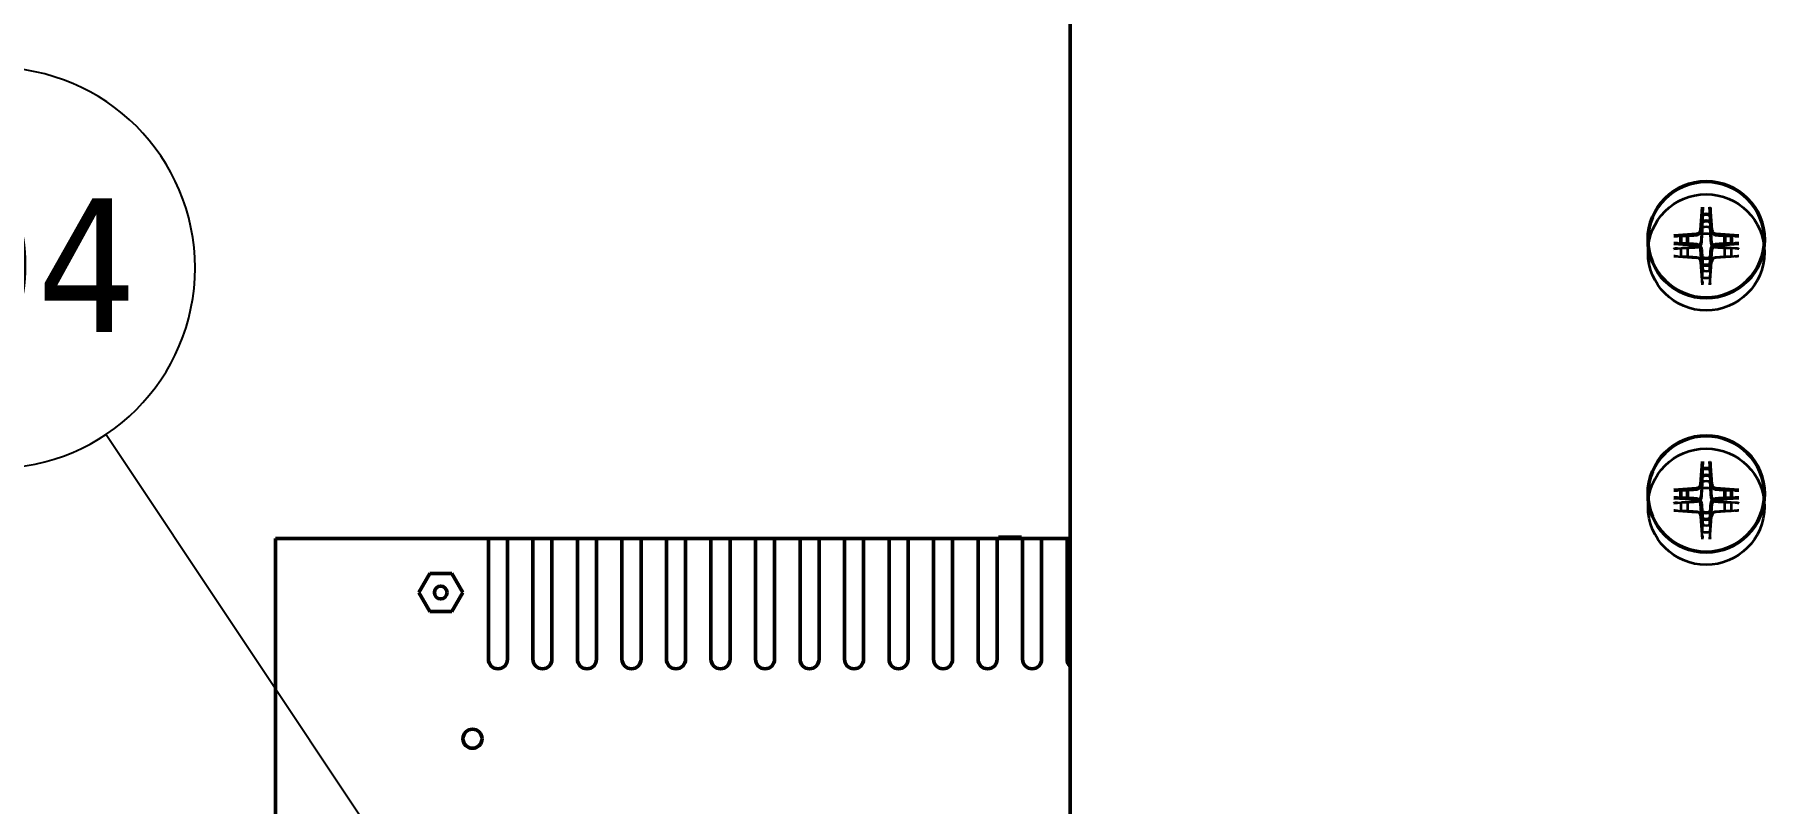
# Model space of a CAD drawing. Header units: millimetres. Extents: x -1328 to 2520, y -765 to 1782.
# Drawn here: x 1104.3 to 1376.3, y 1199.3 to 1320.2 of the extents above; entities that cross this region are included whole.
import ezdxf

# ---------------------------------------------------------------- set-up
doc = ezdxf.new("R2010")
doc.units = ezdxf.units.MM
doc.header["$LTSCALE"] = 6
for name, color, linetype, lineweight in [('Reference (ISO)', 7, 'Continuous', 35), ('Symbol (ISO)', 7, 'Continuous', 25), ('Visible (ISO)', 7, 'Continuous', 50)]:
    doc.layers.add(name, color=color, linetype=linetype, lineweight=lineweight)
doc.styles.add('Note Text (ISO)', font='tahoma.ttf')

# ---------------------------------------------------------------- blocks, each defined once
blk = doc.blocks.new('Balloon2')
at = {"layer": 'Symbol (ISO)'}
for p, q in [((183.003, 219.166), (173.216, 219.166)), ((198.727, 190.321), (185.904, 209.563)), ((183.003, 208.666), (173.216, 208.666)), ((199.143, 190.598), (198.311, 190.043)), ((200.114, 188.24), (199.143, 190.598)), ((198.311, 190.043), (200.114, 188.24)), ((198.727, 190.321), (200.114, 188.24))]:
    blk.add_line(p, q, dxfattribs=at)
at = {"layer": 'Symbol (ISO)', "flags": 128}
blk.add_lwpolyline([(198.311, 190.043), (200.114, 188.24), (199.143, 190.598), (198.311, 190.043)], dxfattribs=at)
at = {"layer": 'Symbol (ISO)'}
for centre, start, end in [((173.216, 213.916), 90, 270), ((183.003, 213.916), 270, 90)]:
    blk.add_arc(centre, 5.25, start, end, dxfattribs=at)
blk.add_solid([(198.311, 190.043), (200.114, 188.24), (199.143, 190.598), (198.311, 190.043)], dxfattribs=at)
at = {"layer": 'Symbol (ISO)', "insert": (178.109, 213.953), "char_height": 3.5, "attachment_point": 5, "style": 'Note Text (ISO)'}
blk.add_mtext('20-1004', dxfattribs=at)

msp = doc.modelspace()

# ---------------------------------------------------------------- linework, layer by layer
at = {"layer": 'Reference (ISO)'}
for p, q in [((1267.15, 1505.94), (1267.15, 1105.94)), ((1366.57, 1291.05), (1366.31, 1287.47)), ((1367.74, 1291.05), (1368, 1287.47)), ((1362.04, 1286.52), (1365.62, 1286.79)), ((1372.27, 1286.52), (1368.69, 1286.79)), ((1362.04, 1285.36), (1365.62, 1285.1)), ((1366.57, 1280.83), (1366.31, 1284.41)), ((1367.74, 1280.83), (1368, 1284.41)), ((1372.27, 1285.36), (1368.69, 1285.1)), ((1366.57, 1251.05), (1366.31, 1247.47)), ((1367.74, 1251.05), (1368, 1247.47)), ((1362.04, 1246.52), (1365.62, 1246.79)), ((1372.27, 1246.52), (1368.69, 1246.79)), ((1362.04, 1245.36), (1365.62, 1245.1)), ((1366.57, 1240.83), (1366.31, 1244.41)), ((1367.74, 1240.83), (1368, 1244.41)), ((1372.27, 1245.36), (1368.69, 1245.1))]:
    msp.add_line(p, q, dxfattribs=at)
for centre in [(1367.15, 1285.94), (1367.15, 1245.94)]:
    msp.add_circle(centre, 9.15, dxfattribs=at)
for centre, radius, start, end in [((1367.15, 1285.94), 4, 80.5864, 99.4136), ((1365.57, 1287.53), 0.744, 274.1627, 355.8373), ((1367.15, 1285.94), 2.94, 76.6931, 103.3069), ((1368.74, 1287.53), 0.744, 184.1627, 265.8373), ((1367.15, 1285.94), 4, 170.5864, 189.4136), ((1367.15, 1285.94), 2.94, 166.6931, 193.3069), ((1365.57, 1284.35), 0.744, 4.1627, 85.8373), ((1368.74, 1284.35), 0.744, 94.1627, 175.8373), ((1367.15, 1285.94), 2.94, 346.6931, 13.3069), ((1367.15, 1285.94), 4, 350.5864, 9.4136), ((1367.15, 1285.94), 2.94, 256.6931, 283.3069), ((1367.15, 1285.94), 4, 260.5864, 279.4136), ((1367.15, 1245.94), 2.94, 76.6931, 103.3069), ((1367.15, 1245.94), 4, 80.5864, 99.4136), ((1367.15, 1245.94), 4, 170.5864, 189.4136), ((1367.15, 1245.94), 2.94, 166.6931, 193.3069), ((1365.57, 1247.53), 0.744, 274.1627, 355.8373), ((1368.74, 1247.53), 0.744, 184.1627, 265.8373), ((1367.15, 1245.94), 2.94, 346.6931, 13.3069), ((1367.15, 1245.94), 4, 350.5864, 9.4136), ((1365.57, 1244.35), 0.744, 4.1627, 85.8373), ((1368.74, 1244.35), 0.744, 94.1627, 175.8373), ((1367.15, 1245.94), 2.94, 256.6931, 283.3069), ((1367.15, 1245.94), 4, 260.5864, 279.4136)]:
    msp.add_arc(centre, radius, start, end, dxfattribs=at)
for points, weights in [([(1366.52, 1289.89), (1366.5, 1289.26), (1366.48, 1288.8)], [1.01836817946, 1.02210568662, 1]), ([(1366.56, 1290.84), (1366.55, 1290.65), (1366.54, 1290.48)], [1.0017923273, 1.00680252734, 1.01034617284]), ([(1367.77, 1290.48), (1367.76, 1290.65), (1367.75, 1290.84)], [1.01034617284, 1.00680252734, 1.0017923273]), ([(1367.83, 1288.8), (1367.81, 1289.26), (1367.79, 1289.89)], [1, 1.02210568662, 1.01836817946]), ([(1365.63, 1286.7), (1365.14, 1286.67), (1364.3, 1286.62)], [1.48220437453, 1.2714534298, 1]), ([(1366.48, 1288.8), (1366.42, 1287.96), (1366.39, 1287.47)], [1, 1.2714534298, 1.48220437453]), ([(1367.92, 1287.47), (1367.88, 1287.96), (1367.83, 1288.8)], [1.48220437453, 1.2714534298, 1]), ([(1370.01, 1286.62), (1369.17, 1286.67), (1368.68, 1286.7)], [1, 1.2714534298, 1.48220437453]), ([(1362.62, 1286.55), (1362.44, 1286.55), (1362.26, 1286.54)], [1.01034617284, 1.00680252734, 1.0017923273]), ([(1362.26, 1285.34), (1362.44, 1285.34), (1362.62, 1285.33)], [1.0017923273, 1.00680252734, 1.01034617284]), ([(1364.3, 1286.62), (1363.84, 1286.6), (1363.21, 1286.57)], [1, 1.02210568662, 1.01836817946]), ([(1363.21, 1285.31), (1363.84, 1285.28), (1364.3, 1285.26)], [1.01836817946, 1.02210568662, 1]), ([(1364.3, 1285.26), (1365.14, 1285.21), (1365.63, 1285.18)], [1, 1.2714534298, 1.48220437453]), ([(1366.39, 1284.41), (1366.42, 1283.93), (1366.48, 1283.08)], [1.48220437453, 1.2714534298, 1]), ([(1367.83, 1283.08), (1367.88, 1283.93), (1367.92, 1284.41)], [1, 1.2714534298, 1.48220437453]), ([(1368.68, 1285.18), (1369.17, 1285.21), (1370.01, 1285.26)], [1.48220437453, 1.2714534298, 1]), ([(1371.1, 1286.57), (1370.47, 1286.6), (1370.01, 1286.62)], [1.01836817946, 1.02210568662, 1]), ([(1370.01, 1285.26), (1370.47, 1285.28), (1371.1, 1285.31)], [1, 1.02210568662, 1.01836817946]), ([(1372.05, 1286.54), (1371.86, 1286.55), (1371.69, 1286.55)], [1.0017923273, 1.00680252734, 1.01034617284]), ([(1371.69, 1285.33), (1371.86, 1285.34), (1372.05, 1285.34)], [1.01034617284, 1.00680252734, 1.0017923273]), ([(1366.48, 1283.08), (1366.5, 1282.62), (1366.52, 1281.99)], [1, 1.02210568662, 1.01836817946]), ([(1366.54, 1281.41), (1366.55, 1281.23), (1366.56, 1281.04)], [1.01034617284, 1.00680252734, 1.0017923273]), ([(1367.75, 1281.04), (1367.76, 1281.23), (1367.77, 1281.41)], [1.0017923273, 1.00680252734, 1.01034617284]), ([(1367.79, 1281.99), (1367.81, 1282.62), (1367.83, 1283.08)], [1.01836817946, 1.02210568662, 1]), ([(1366.48, 1248.8), (1366.42, 1247.96), (1366.39, 1247.47)], [1, 1.2714534298, 1.48220437453]), ([(1366.52, 1249.89), (1366.5, 1249.26), (1366.48, 1248.8)], [1.01836817946, 1.02210568662, 1]), ([(1366.56, 1250.84), (1366.55, 1250.65), (1366.54, 1250.48)], [1.0017923273, 1.00680252734, 1.01034617284]), ([(1367.77, 1250.48), (1367.76, 1250.65), (1367.75, 1250.84)], [1.01034617284, 1.00680252734, 1.0017923273]), ([(1367.83, 1248.8), (1367.81, 1249.26), (1367.79, 1249.89)], [1, 1.02210568662, 1.01836817946]), ([(1367.92, 1247.47), (1367.88, 1247.96), (1367.83, 1248.8)], [1.48220437453, 1.2714534298, 1]), ([(1362.62, 1246.55), (1362.44, 1246.55), (1362.26, 1246.54)], [1.01034617284, 1.00680252734, 1.0017923273]), ([(1364.3, 1246.62), (1363.84, 1246.6), (1363.21, 1246.57)], [1, 1.02210568662, 1.01836817946]), ([(1365.63, 1246.7), (1365.14, 1246.67), (1364.3, 1246.62)], [1.48220437453, 1.2714534298, 1]), ([(1370.01, 1246.62), (1369.17, 1246.67), (1368.68, 1246.7)], [1, 1.2714534298, 1.48220437453]), ([(1371.1, 1246.57), (1370.47, 1246.6), (1370.01, 1246.62)], [1.01836817946, 1.02210568662, 1]), ([(1372.05, 1246.54), (1371.86, 1246.55), (1371.69, 1246.55)], [1.0017923273, 1.00680252734, 1.01034617284]), ([(1362.26, 1245.34), (1362.44, 1245.34), (1362.62, 1245.33)], [1.0017923273, 1.00680252734, 1.01034617284]), ([(1363.21, 1245.31), (1363.84, 1245.28), (1364.3, 1245.26)], [1.01836817946, 1.02210568662, 1]), ([(1364.3, 1245.26), (1365.14, 1245.21), (1365.63, 1245.18)], [1, 1.2714534298, 1.48220437453]), ([(1366.39, 1244.41), (1366.42, 1243.93), (1366.48, 1243.08)], [1.48220437453, 1.2714534298, 1]), ([(1367.83, 1243.08), (1367.88, 1243.93), (1367.92, 1244.41)], [1, 1.2714534298, 1.48220437453]), ([(1368.68, 1245.18), (1369.17, 1245.21), (1370.01, 1245.26)], [1.48220437453, 1.2714534298, 1]), ([(1370.01, 1245.26), (1370.47, 1245.28), (1371.1, 1245.31)], [1, 1.02210568662, 1.01836817946]), ([(1371.69, 1245.33), (1371.86, 1245.34), (1372.05, 1245.34)], [1.01034617284, 1.00680252734, 1.0017923273]), ([(1366.48, 1243.08), (1366.5, 1242.62), (1366.52, 1241.99)], [1, 1.02210568662, 1.01836817946]), ([(1366.54, 1241.41), (1366.55, 1241.23), (1366.56, 1241.04)], [1.01034617284, 1.00680252734, 1.0017923273]), ([(1367.75, 1241.04), (1367.76, 1241.23), (1367.77, 1241.41)], [1.0017923273, 1.00680252734, 1.01034617284]), ([(1367.79, 1241.99), (1367.81, 1242.62), (1367.83, 1243.08)], [1.01836817946, 1.02210568662, 1])]:
    msp.add_rational_spline(points, weights, degree=2, dxfattribs=at)
for points, knots in [([(1366.56, 1290.84), (1366.56, 1290.85), (1366.56, 1290.87), (1366.56, 1290.9), (1366.56, 1290.93), (1366.57, 1290.99), (1366.57, 1291.02), (1366.57, 1291.05)], [0.08155065, 0.08155065, 0.08155065, 0.08155065, 0.08870364, 0.08870364, 0.09763224, 0.09763224, 0.10665098, 0.10665098, 0.10665098, 0.10665098]), ([(1367.74, 1291.05), (1367.74, 1291.02), (1367.74, 1290.99), (1367.75, 1290.93), (1367.75, 1290.9), (1367.75, 1290.87), (1367.75, 1290.85), (1367.75, 1290.84)], [0.03558365, 0.03558365, 0.03558365, 0.03558365, 0.04460239, 0.04460239, 0.05353099, 0.05353099, 0.06068398, 0.06068398, 0.06068398, 0.06068398]), ([(1366.39, 1287.47), (1366.39, 1287.43), (1366.38, 1287.39), (1366.36, 1287.28), (1366.33, 1287.2), (1366.26, 1287.06), (1366.21, 1286.99), (1366.1, 1286.89), (1366.03, 1286.84), (1365.89, 1286.76), (1365.82, 1286.73), (1365.71, 1286.71), (1365.67, 1286.7), (1365.63, 1286.7)], [0.3714856, 0.3714856, 0.3714856, 0.3714856, 0.3844278, 0.3844278, 0.4074344, 0.4074344, 0.430441, 0.430441, 0.4534477, 0.4534477, 0.4764543, 0.4764543, 0.4893965, 0.4893965, 0.4893965, 0.4893965]), ([(1368.68, 1286.7), (1368.64, 1286.7), (1368.6, 1286.71), (1368.49, 1286.73), (1368.42, 1286.76), (1368.27, 1286.84), (1368.21, 1286.89), (1368.1, 1286.99), (1368.05, 1287.06), (1367.97, 1287.2), (1367.95, 1287.28), (1367.92, 1287.39), (1367.92, 1287.43), (1367.92, 1287.47)], [0.3714856, 0.3714856, 0.3714856, 0.3714856, 0.3844278, 0.3844278, 0.4074344, 0.4074344, 0.430441, 0.430441, 0.4534477, 0.4534477, 0.4764543, 0.4764543, 0.4893965, 0.4893965, 0.4893965, 0.4893965]), ([(1362.04, 1286.52), (1362.07, 1286.53), (1362.11, 1286.53), (1362.16, 1286.53), (1362.19, 1286.54), (1362.23, 1286.54), (1362.25, 1286.54), (1362.26, 1286.54)], [0.03558365, 0.03558365, 0.03558365, 0.03558365, 0.04460239, 0.04460239, 0.05353099, 0.05353099, 0.06068398, 0.06068398, 0.06068398, 0.06068398]), ([(1362.26, 1285.34), (1362.25, 1285.34), (1362.23, 1285.34), (1362.19, 1285.35), (1362.16, 1285.35), (1362.11, 1285.35), (1362.07, 1285.35), (1362.04, 1285.36)], [0.08155065, 0.08155065, 0.08155065, 0.08155065, 0.08870364, 0.08870364, 0.09763224, 0.09763224, 0.10665098, 0.10665098, 0.10665098, 0.10665098]), ([(1365.63, 1285.18), (1365.67, 1285.18), (1365.71, 1285.17), (1365.82, 1285.15), (1365.89, 1285.12), (1366.03, 1285.05), (1366.1, 1285), (1366.21, 1284.89), (1366.26, 1284.82), (1366.33, 1284.68), (1366.36, 1284.61), (1366.38, 1284.5), (1366.39, 1284.46), (1366.39, 1284.41)], [0.3714856, 0.3714856, 0.3714856, 0.3714856, 0.3844278, 0.3844278, 0.4074344, 0.4074344, 0.430441, 0.430441, 0.4534477, 0.4534477, 0.4764543, 0.4764543, 0.4893965, 0.4893965, 0.4893965, 0.4893965]), ([(1367.92, 1284.41), (1367.92, 1284.46), (1367.92, 1284.5), (1367.95, 1284.61), (1367.97, 1284.68), (1368.05, 1284.82), (1368.1, 1284.89), (1368.21, 1285), (1368.27, 1285.05), (1368.42, 1285.12), (1368.49, 1285.15), (1368.6, 1285.17), (1368.64, 1285.18), (1368.68, 1285.18)], [0.3714856, 0.3714856, 0.3714856, 0.3714856, 0.3844278, 0.3844278, 0.4074344, 0.4074344, 0.430441, 0.430441, 0.4534477, 0.4534477, 0.4764543, 0.4764543, 0.4893965, 0.4893965, 0.4893965, 0.4893965]), ([(1372.05, 1286.54), (1372.06, 1286.54), (1372.08, 1286.54), (1372.12, 1286.54), (1372.15, 1286.53), (1372.2, 1286.53), (1372.24, 1286.53), (1372.27, 1286.52)], [0.08155065, 0.08155065, 0.08155065, 0.08155065, 0.08870364, 0.08870364, 0.09763224, 0.09763224, 0.10665098, 0.10665098, 0.10665098, 0.10665098]), ([(1372.27, 1285.36), (1372.24, 1285.35), (1372.2, 1285.35), (1372.15, 1285.35), (1372.12, 1285.35), (1372.08, 1285.34), (1372.06, 1285.34), (1372.05, 1285.34)], [0.03558365, 0.03558365, 0.03558365, 0.03558365, 0.04460239, 0.04460239, 0.05353099, 0.05353099, 0.06068398, 0.06068398, 0.06068398, 0.06068398]), ([(1366.57, 1280.83), (1366.57, 1280.86), (1366.57, 1280.89), (1366.56, 1280.95), (1366.56, 1280.98), (1366.56, 1281.02), (1366.56, 1281.03), (1366.56, 1281.04)], [0.03558365, 0.03558365, 0.03558365, 0.03558365, 0.04460239, 0.04460239, 0.05353099, 0.05353099, 0.06068398, 0.06068398, 0.06068398, 0.06068398]), ([(1367.75, 1281.04), (1367.75, 1281.03), (1367.75, 1281.02), (1367.75, 1280.98), (1367.75, 1280.95), (1367.74, 1280.89), (1367.74, 1280.86), (1367.74, 1280.83)], [0.08155065, 0.08155065, 0.08155065, 0.08155065, 0.08870364, 0.08870364, 0.09763224, 0.09763224, 0.10665098, 0.10665098, 0.10665098, 0.10665098]), ([(1366.56, 1250.84), (1366.56, 1250.85), (1366.56, 1250.87), (1366.56, 1250.9), (1366.56, 1250.93), (1366.57, 1250.99), (1366.57, 1251.02), (1366.57, 1251.05)], [0.08155065, 0.08155065, 0.08155065, 0.08155065, 0.08870364, 0.08870364, 0.09763224, 0.09763224, 0.10665098, 0.10665098, 0.10665098, 0.10665098]), ([(1367.74, 1251.05), (1367.74, 1251.02), (1367.74, 1250.99), (1367.75, 1250.93), (1367.75, 1250.9), (1367.75, 1250.87), (1367.75, 1250.85), (1367.75, 1250.84)], [0.03558365, 0.03558365, 0.03558365, 0.03558365, 0.04460239, 0.04460239, 0.05353099, 0.05353099, 0.06068398, 0.06068398, 0.06068398, 0.06068398]), ([(1362.04, 1246.52), (1362.07, 1246.53), (1362.11, 1246.53), (1362.16, 1246.53), (1362.19, 1246.54), (1362.23, 1246.54), (1362.25, 1246.54), (1362.26, 1246.54)], [0.03558365, 0.03558365, 0.03558365, 0.03558365, 0.04460239, 0.04460239, 0.05353099, 0.05353099, 0.06068398, 0.06068398, 0.06068398, 0.06068398]), ([(1366.39, 1247.47), (1366.39, 1247.43), (1366.38, 1247.39), (1366.36, 1247.28), (1366.33, 1247.2), (1366.26, 1247.06), (1366.21, 1246.99), (1366.1, 1246.89), (1366.03, 1246.84), (1365.89, 1246.76), (1365.82, 1246.73), (1365.71, 1246.71), (1365.67, 1246.7), (1365.63, 1246.7)], [0.3714856, 0.3714856, 0.3714856, 0.3714856, 0.3844278, 0.3844278, 0.4074344, 0.4074344, 0.430441, 0.430441, 0.4534477, 0.4534477, 0.4764543, 0.4764543, 0.4893965, 0.4893965, 0.4893965, 0.4893965]), ([(1368.68, 1246.7), (1368.64, 1246.7), (1368.6, 1246.71), (1368.49, 1246.73), (1368.42, 1246.76), (1368.27, 1246.84), (1368.21, 1246.89), (1368.1, 1246.99), (1368.05, 1247.06), (1367.97, 1247.2), (1367.95, 1247.28), (1367.92, 1247.39), (1367.92, 1247.43), (1367.92, 1247.47)], [0.3714856, 0.3714856, 0.3714856, 0.3714856, 0.3844278, 0.3844278, 0.4074344, 0.4074344, 0.430441, 0.430441, 0.4534477, 0.4534477, 0.4764543, 0.4764543, 0.4893965, 0.4893965, 0.4893965, 0.4893965]), ([(1372.05, 1246.54), (1372.06, 1246.54), (1372.08, 1246.54), (1372.12, 1246.54), (1372.15, 1246.53), (1372.2, 1246.53), (1372.24, 1246.53), (1372.27, 1246.52)], [0.08155065, 0.08155065, 0.08155065, 0.08155065, 0.08870364, 0.08870364, 0.09763224, 0.09763224, 0.10665098, 0.10665098, 0.10665098, 0.10665098]), ([(1362.26, 1245.34), (1362.25, 1245.34), (1362.23, 1245.34), (1362.19, 1245.35), (1362.16, 1245.35), (1362.11, 1245.35), (1362.07, 1245.35), (1362.04, 1245.36)], [0.08155065, 0.08155065, 0.08155065, 0.08155065, 0.08870364, 0.08870364, 0.09763224, 0.09763224, 0.10665098, 0.10665098, 0.10665098, 0.10665098]), ([(1365.63, 1245.18), (1365.67, 1245.18), (1365.71, 1245.17), (1365.82, 1245.15), (1365.89, 1245.12), (1366.03, 1245.05), (1366.1, 1245), (1366.21, 1244.89), (1366.26, 1244.82), (1366.33, 1244.68), (1366.36, 1244.61), (1366.38, 1244.5), (1366.39, 1244.46), (1366.39, 1244.41)], [0.3714856, 0.3714856, 0.3714856, 0.3714856, 0.3844278, 0.3844278, 0.4074344, 0.4074344, 0.430441, 0.430441, 0.4534477, 0.4534477, 0.4764543, 0.4764543, 0.4893965, 0.4893965, 0.4893965, 0.4893965]), ([(1367.92, 1244.41), (1367.92, 1244.46), (1367.92, 1244.5), (1367.95, 1244.61), (1367.97, 1244.68), (1368.05, 1244.82), (1368.1, 1244.89), (1368.21, 1245), (1368.27, 1245.05), (1368.42, 1245.12), (1368.49, 1245.15), (1368.6, 1245.17), (1368.64, 1245.18), (1368.68, 1245.18)], [0.3714856, 0.3714856, 0.3714856, 0.3714856, 0.3844278, 0.3844278, 0.4074344, 0.4074344, 0.430441, 0.430441, 0.4534477, 0.4534477, 0.4764543, 0.4764543, 0.4893965, 0.4893965, 0.4893965, 0.4893965]), ([(1372.27, 1245.36), (1372.24, 1245.35), (1372.2, 1245.35), (1372.15, 1245.35), (1372.12, 1245.35), (1372.08, 1245.34), (1372.06, 1245.34), (1372.05, 1245.34)], [0.03558365, 0.03558365, 0.03558365, 0.03558365, 0.04460239, 0.04460239, 0.05353099, 0.05353099, 0.06068398, 0.06068398, 0.06068398, 0.06068398]), ([(1366.57, 1240.83), (1366.57, 1240.86), (1366.57, 1240.89), (1366.56, 1240.95), (1366.56, 1240.98), (1366.56, 1241.02), (1366.56, 1241.03), (1366.56, 1241.04)], [0.03558365, 0.03558365, 0.03558365, 0.03558365, 0.04460239, 0.04460239, 0.05353099, 0.05353099, 0.06068398, 0.06068398, 0.06068398, 0.06068398]), ([(1367.75, 1241.04), (1367.75, 1241.03), (1367.75, 1241.02), (1367.75, 1240.98), (1367.75, 1240.95), (1367.74, 1240.89), (1367.74, 1240.86), (1367.74, 1240.83)], [0.08155065, 0.08155065, 0.08155065, 0.08155065, 0.08870364, 0.08870364, 0.09763224, 0.09763224, 0.10665098, 0.10665098, 0.10665098, 0.10665098])]:
    msp.add_open_spline(points, degree=3, knots=knots, dxfattribs=at)
at = {"layer": 'Visible (ISO)'}
for p, q in [((1267.15, 1507.94), (1267.15, 1107.94)), ((1366.57, 1293.05), (1366.31, 1289.47)), ((1367.74, 1293.05), (1368, 1289.47)), ((1362.04, 1288.52), (1365.62, 1288.79)), ((1362.04, 1287.36), (1365.62, 1287.1)), ((1372.27, 1288.52), (1368.69, 1288.79)), ((1372.27, 1287.36), (1368.69, 1287.1)), ((1366.57, 1282.83), (1366.31, 1286.41)), ((1367.74, 1282.83), (1368, 1286.41)), ((1366.57, 1253.05), (1366.31, 1249.47)), ((1367.74, 1253.05), (1368, 1249.47)), ((1362.04, 1248.52), (1365.62, 1248.79)), ((1372.27, 1248.52), (1368.69, 1248.79)), ((1362.04, 1247.36), (1365.62, 1247.1)), ((1366.57, 1242.83), (1366.31, 1246.41)), ((1367.74, 1242.83), (1368, 1246.41)), ((1372.27, 1247.36), (1368.69, 1247.1)), ((1142.15, 1240.94), (1175.65, 1240.94)), ((1142.15, 1127.94), (1142.15, 1240.94)), ((1175.65, 1240.94), (1178.65, 1240.94)), ((1175.65, 1240.94), (1175.65, 1221.94)), ((1178.65, 1240.94), (1182.65, 1240.94)), ((1178.65, 1221.94), (1178.65, 1240.94)), ((1182.65, 1240.94), (1185.65, 1240.94)), ((1182.65, 1240.94), (1182.65, 1221.94)), ((1185.65, 1240.94), (1189.65, 1240.94)), ((1185.65, 1221.94), (1185.65, 1240.94)), ((1189.65, 1240.94), (1192.65, 1240.94)), ((1189.65, 1240.94), (1189.65, 1221.94)), ((1192.65, 1240.94), (1196.65, 1240.94)), ((1192.65, 1221.94), (1192.65, 1240.94)), ((1196.65, 1240.94), (1199.65, 1240.94)), ((1196.65, 1240.94), (1196.65, 1221.94)), ((1199.65, 1240.94), (1203.65, 1240.94)), ((1199.65, 1221.94), (1199.65, 1240.94)), ((1203.65, 1240.94), (1206.65, 1240.94)), ((1203.65, 1240.94), (1203.65, 1221.94)), ((1206.65, 1240.94), (1210.65, 1240.94)), ((1206.65, 1221.94), (1206.65, 1240.94)), ((1210.65, 1240.94), (1213.65, 1240.94)), ((1210.65, 1240.94), (1210.65, 1221.94)), ((1213.65, 1240.94), (1217.65, 1240.94)), ((1213.65, 1221.94), (1213.65, 1240.94)), ((1217.65, 1240.94), (1220.65, 1240.94)), ((1217.65, 1240.94), (1217.65, 1221.94)), ((1220.65, 1240.94), (1224.65, 1240.94)), ((1220.65, 1221.94), (1220.65, 1240.94)), ((1224.65, 1240.94), (1227.65, 1240.94)), ((1224.65, 1240.94), (1224.65, 1221.94)), ((1227.65, 1240.94), (1231.65, 1240.94)), ((1227.65, 1221.94), (1227.65, 1240.94)), ((1231.65, 1240.94), (1234.65, 1240.94)), ((1231.65, 1240.94), (1231.65, 1221.94)), ((1234.65, 1240.94), (1238.65, 1240.94)), ((1234.65, 1221.94), (1234.65, 1240.94)), ((1238.65, 1240.94), (1241.65, 1240.94)), ((1238.65, 1240.94), (1238.65, 1221.94)), ((1241.65, 1240.94), (1245.65, 1240.94)), ((1241.65, 1221.94), (1241.65, 1240.94)), ((1245.65, 1240.94), (1248.65, 1240.94)), ((1245.65, 1240.94), (1245.65, 1221.94)), ((1248.65, 1240.94), (1252.65, 1240.94)), ((1248.65, 1221.94), (1248.65, 1240.94)), ((1252.65, 1240.94), (1255.65, 1240.94)), ((1252.65, 1240.94), (1252.65, 1221.94)), ((1255.65, 1240.94), (1259.65, 1240.94)), ((1255.65, 1221.94), (1255.65, 1240.94)), ((1255.87, 1241.14), (1255.87, 1240.94)), ((1258.78, 1241.14), (1255.87, 1241.14)), ((1259.19, 1241.14), (1258.78, 1241.14)), ((1259.19, 1241.14), (1259.19, 1240.94)), ((1259.32, 1241.14), (1259.19, 1241.14)), ((1259.32, 1241.14), (1259.32, 1240.94)), ((1259.42, 1241.14), (1259.32, 1241.14)), ((1259.46, 1241.14), (1259.42, 1241.14)), ((1259.42, 1241.14), (1259.42, 1240.94)), ((1259.46, 1241.14), (1259.46, 1240.94)), ((1259.65, 1240.94), (1262.65, 1240.94)), ((1259.65, 1240.94), (1259.65, 1221.94)), ((1262.65, 1240.94), (1266.65, 1240.94)), ((1262.65, 1221.94), (1262.65, 1240.94)), ((1266.65, 1240.94), (1267.15, 1240.94)), ((1266.65, 1240.94), (1266.65, 1221.94)), ((1166.42, 1235.44), (1164.69, 1232.44)), ((1169.89, 1235.44), (1166.42, 1235.44)), ((1171.62, 1232.44), (1169.89, 1235.44)), ((1164.69, 1232.44), (1166.42, 1229.44)), ((1169.89, 1229.44), (1171.62, 1232.44)), ((1166.42, 1229.44), (1169.89, 1229.44))]:
    msp.add_line(p, q, dxfattribs=at)
for centre, radius in [((1367.15, 1287.94), 9.15), ((1367.15, 1247.94), 9.15), ((1168.15, 1232.44), 1), ((1173.15, 1209.44), 1.5)]:
    msp.add_circle(centre, radius, dxfattribs=at)
for centre, radius, start, end in [((1365.57, 1289.53), 0.744, 274.1627, 355.8373), ((1367.15, 1287.94), 2.94, 76.6931, 103.3069), ((1367.15, 1287.94), 4, 80.5864, 99.4136), ((1368.74, 1289.53), 0.744, 184.1627, 265.8373), ((1367.15, 1287.94), 4, 170.5864, 189.4136), ((1367.15, 1287.94), 2.94, 166.6931, 193.3069), ((1365.57, 1286.35), 0.744, 4.1627, 85.8373), ((1368.74, 1286.35), 0.744, 94.1627, 175.8373), ((1367.15, 1287.94), 2.94, 346.6931, 13.3069), ((1367.15, 1287.94), 4, 350.5864, 9.4136), ((1367.15, 1287.94), 2.94, 256.6931, 283.3069), ((1367.15, 1287.94), 4, 260.5864, 279.4136), ((1367.15, 1247.94), 4, 80.5864, 99.4136), ((1367.15, 1247.94), 4, 170.5864, 189.4136), ((1367.15, 1247.94), 2.94, 166.6931, 193.3069), ((1365.57, 1249.53), 0.744, 274.1627, 355.8373), ((1367.15, 1247.94), 2.94, 76.6931, 103.3069), ((1368.74, 1249.53), 0.744, 184.1627, 265.8373), ((1367.15, 1247.94), 2.94, 346.6931, 13.3069), ((1367.15, 1247.94), 4, 350.5864, 9.4136), ((1365.57, 1246.35), 0.744, 4.1627, 85.8373), ((1368.74, 1246.35), 0.744, 94.1627, 175.8373), ((1367.15, 1247.94), 2.94, 256.6931, 283.3069), ((1367.15, 1247.94), 4, 260.5864, 279.4136), ((1177.15, 1221.94), 1.5, 180, 0), ((1184.15, 1221.94), 1.5, 180, 0), ((1191.15, 1221.94), 1.5, 180, 0), ((1198.15, 1221.94), 1.5, 180, 0), ((1205.15, 1221.94), 1.5, 180, 0), ((1212.15, 1221.94), 1.5, 180, 0), ((1219.15, 1221.94), 1.5, 180, 0), ((1226.15, 1221.94), 1.5, 180, 0), ((1233.15, 1221.94), 1.5, 180, 0), ((1240.15, 1221.94), 1.5, 180, 0), ((1247.15, 1221.94), 1.5, 180, 0), ((1254.15, 1221.94), 1.5, 180, 0), ((1261.15, 1221.94), 1.5, 180, 0), ((1268.15, 1221.94), 1.5, 180, 228.1897)]:
    msp.add_arc(centre, radius, start, end, dxfattribs=at)
for points, weights in [([(1366.56, 1292.84), (1366.55, 1292.65), (1366.54, 1292.48)], [1.0017923273, 1.00680252734, 1.01034617284]), ([(1367.77, 1292.48), (1367.76, 1292.65), (1367.75, 1292.84)], [1.01034617284, 1.00680252734, 1.0017923273]), ([(1366.48, 1290.8), (1366.42, 1289.96), (1366.39, 1289.47)], [1, 1.2714534298, 1.48220437453]), ([(1366.52, 1291.89), (1366.5, 1291.26), (1366.48, 1290.8)], [1.01836817946, 1.02210568662, 1]), ([(1367.83, 1290.8), (1367.81, 1291.26), (1367.79, 1291.89)], [1, 1.02210568662, 1.01836817946]), ([(1367.92, 1289.47), (1367.88, 1289.96), (1367.83, 1290.8)], [1.48220437453, 1.2714534298, 1]), ([(1362.62, 1288.55), (1362.44, 1288.55), (1362.26, 1288.54)], [1.01034617284, 1.00680252734, 1.0017923273]), ([(1362.26, 1287.34), (1362.44, 1287.34), (1362.62, 1287.33)], [1.0017923273, 1.00680252734, 1.01034617284]), ([(1364.3, 1288.62), (1363.84, 1288.6), (1363.21, 1288.57)], [1, 1.02210568662, 1.01836817946]), ([(1363.21, 1287.31), (1363.84, 1287.28), (1364.3, 1287.26)], [1.01836817946, 1.02210568662, 1]), ([(1365.63, 1288.7), (1365.14, 1288.67), (1364.3, 1288.62)], [1.48220437453, 1.2714534298, 1]), ([(1364.3, 1287.26), (1365.14, 1287.21), (1365.63, 1287.18)], [1, 1.2714534298, 1.48220437453]), ([(1370.01, 1288.62), (1369.17, 1288.67), (1368.68, 1288.7)], [1, 1.2714534298, 1.48220437453]), ([(1368.68, 1287.18), (1369.17, 1287.21), (1370.01, 1287.26)], [1.48220437453, 1.2714534298, 1]), ([(1371.1, 1288.57), (1370.47, 1288.6), (1370.01, 1288.62)], [1.01836817946, 1.02210568662, 1]), ([(1370.01, 1287.26), (1370.47, 1287.28), (1371.1, 1287.31)], [1, 1.02210568662, 1.01836817946]), ([(1372.05, 1288.54), (1371.86, 1288.55), (1371.69, 1288.55)], [1.0017923273, 1.00680252734, 1.01034617284]), ([(1371.69, 1287.33), (1371.86, 1287.34), (1372.05, 1287.34)], [1.01034617284, 1.00680252734, 1.0017923273]), ([(1366.39, 1286.41), (1366.42, 1285.93), (1366.48, 1285.08)], [1.48220437453, 1.2714534298, 1]), ([(1366.48, 1285.08), (1366.5, 1284.62), (1366.52, 1283.99)], [1, 1.02210568662, 1.01836817946]), ([(1367.79, 1283.99), (1367.81, 1284.62), (1367.83, 1285.08)], [1.01836817946, 1.02210568662, 1]), ([(1367.83, 1285.08), (1367.88, 1285.93), (1367.92, 1286.41)], [1, 1.2714534298, 1.48220437453]), ([(1366.54, 1283.41), (1366.55, 1283.23), (1366.56, 1283.04)], [1.01034617284, 1.00680252734, 1.0017923273]), ([(1367.75, 1283.04), (1367.76, 1283.23), (1367.77, 1283.41)], [1.0017923273, 1.00680252734, 1.01034617284]), ([(1366.52, 1251.89), (1366.5, 1251.26), (1366.48, 1250.8)], [1.01836817946, 1.02210568662, 1]), ([(1366.56, 1252.84), (1366.55, 1252.65), (1366.54, 1252.48)], [1.0017923273, 1.00680252734, 1.01034617284]), ([(1367.77, 1252.48), (1367.76, 1252.65), (1367.75, 1252.84)], [1.01034617284, 1.00680252734, 1.0017923273]), ([(1367.83, 1250.8), (1367.81, 1251.26), (1367.79, 1251.89)], [1, 1.02210568662, 1.01836817946]), ([(1364.3, 1248.62), (1363.84, 1248.6), (1363.21, 1248.57)], [1, 1.02210568662, 1.01836817946]), ([(1365.63, 1248.7), (1365.14, 1248.67), (1364.3, 1248.62)], [1.48220437453, 1.2714534298, 1]), ([(1366.48, 1250.8), (1366.42, 1249.96), (1366.39, 1249.47)], [1, 1.2714534298, 1.48220437453]), ([(1367.92, 1249.47), (1367.88, 1249.96), (1367.83, 1250.8)], [1.48220437453, 1.2714534298, 1]), ([(1370.01, 1248.62), (1369.17, 1248.67), (1368.68, 1248.7)], [1, 1.2714534298, 1.48220437453]), ([(1371.1, 1248.57), (1370.47, 1248.6), (1370.01, 1248.62)], [1.01836817946, 1.02210568662, 1]), ([(1362.62, 1248.55), (1362.44, 1248.55), (1362.26, 1248.54)], [1.01034617284, 1.00680252734, 1.0017923273]), ([(1362.26, 1247.34), (1362.44, 1247.34), (1362.62, 1247.33)], [1.0017923273, 1.00680252734, 1.01034617284]), ([(1363.21, 1247.31), (1363.84, 1247.28), (1364.3, 1247.26)], [1.01836817946, 1.02210568662, 1]), ([(1364.3, 1247.26), (1365.14, 1247.21), (1365.63, 1247.18)], [1, 1.2714534298, 1.48220437453]), ([(1366.39, 1246.41), (1366.42, 1245.93), (1366.48, 1245.08)], [1.48220437453, 1.2714534298, 1]), ([(1367.83, 1245.08), (1367.88, 1245.93), (1367.92, 1246.41)], [1, 1.2714534298, 1.48220437453]), ([(1368.68, 1247.18), (1369.17, 1247.21), (1370.01, 1247.26)], [1.48220437453, 1.2714534298, 1]), ([(1370.01, 1247.26), (1370.47, 1247.28), (1371.1, 1247.31)], [1, 1.02210568662, 1.01836817946]), ([(1372.05, 1248.54), (1371.86, 1248.55), (1371.69, 1248.55)], [1.0017923273, 1.00680252734, 1.01034617284]), ([(1371.69, 1247.33), (1371.86, 1247.34), (1372.05, 1247.34)], [1.01034617284, 1.00680252734, 1.0017923273]), ([(1366.48, 1245.08), (1366.5, 1244.62), (1366.52, 1243.99)], [1, 1.02210568662, 1.01836817946]), ([(1366.54, 1243.41), (1366.55, 1243.23), (1366.56, 1243.04)], [1.01034617284, 1.00680252734, 1.0017923273]), ([(1367.75, 1243.04), (1367.76, 1243.23), (1367.77, 1243.41)], [1.0017923273, 1.00680252734, 1.01034617284]), ([(1367.79, 1243.99), (1367.81, 1244.62), (1367.83, 1245.08)], [1.01836817946, 1.02210568662, 1])]:
    msp.add_rational_spline(points, weights, degree=2, dxfattribs=at)
for points, knots in [([(1366.56, 1292.84), (1366.56, 1292.85), (1366.56, 1292.87), (1366.56, 1292.9), (1366.56, 1292.93), (1366.57, 1292.99), (1366.57, 1293.02), (1366.57, 1293.05)], [0.08155065, 0.08155065, 0.08155065, 0.08155065, 0.08870364, 0.08870364, 0.09763224, 0.09763224, 0.10665098, 0.10665098, 0.10665098, 0.10665098]), ([(1367.74, 1293.05), (1367.74, 1293.02), (1367.74, 1292.99), (1367.75, 1292.93), (1367.75, 1292.9), (1367.75, 1292.87), (1367.75, 1292.85), (1367.75, 1292.84)], [0.03558365, 0.03558365, 0.03558365, 0.03558365, 0.04460239, 0.04460239, 0.05353099, 0.05353099, 0.06068398, 0.06068398, 0.06068398, 0.06068398]), ([(1366.39, 1289.47), (1366.39, 1289.43), (1366.38, 1289.39), (1366.36, 1289.28), (1366.33, 1289.2), (1366.26, 1289.06), (1366.21, 1288.99), (1366.1, 1288.89), (1366.03, 1288.84), (1365.89, 1288.76), (1365.82, 1288.73), (1365.71, 1288.71), (1365.67, 1288.7), (1365.63, 1288.7)], [0.3714856, 0.3714856, 0.3714856, 0.3714856, 0.3844278, 0.3844278, 0.4074344, 0.4074344, 0.430441, 0.430441, 0.4534477, 0.4534477, 0.4764543, 0.4764543, 0.4893965, 0.4893965, 0.4893965, 0.4893965]), ([(1368.68, 1288.7), (1368.64, 1288.7), (1368.6, 1288.71), (1368.49, 1288.73), (1368.42, 1288.76), (1368.27, 1288.84), (1368.21, 1288.89), (1368.1, 1288.99), (1368.05, 1289.06), (1367.97, 1289.2), (1367.95, 1289.28), (1367.92, 1289.39), (1367.92, 1289.43), (1367.92, 1289.47)], [0.3714856, 0.3714856, 0.3714856, 0.3714856, 0.3844278, 0.3844278, 0.4074344, 0.4074344, 0.430441, 0.430441, 0.4534477, 0.4534477, 0.4764543, 0.4764543, 0.4893965, 0.4893965, 0.4893965, 0.4893965]), ([(1362.04, 1288.52), (1362.07, 1288.53), (1362.11, 1288.53), (1362.16, 1288.53), (1362.19, 1288.54), (1362.23, 1288.54), (1362.25, 1288.54), (1362.26, 1288.54)], [0.03558365, 0.03558365, 0.03558365, 0.03558365, 0.04460239, 0.04460239, 0.05353099, 0.05353099, 0.06068398, 0.06068398, 0.06068398, 0.06068398]), ([(1362.26, 1287.34), (1362.25, 1287.34), (1362.23, 1287.34), (1362.19, 1287.35), (1362.16, 1287.35), (1362.11, 1287.35), (1362.07, 1287.35), (1362.04, 1287.36)], [0.08155065, 0.08155065, 0.08155065, 0.08155065, 0.08870364, 0.08870364, 0.09763224, 0.09763224, 0.10665098, 0.10665098, 0.10665098, 0.10665098]), ([(1365.63, 1287.18), (1365.67, 1287.18), (1365.71, 1287.17), (1365.82, 1287.15), (1365.89, 1287.12), (1366.03, 1287.05), (1366.1, 1287), (1366.21, 1286.89), (1366.26, 1286.82), (1366.33, 1286.68), (1366.36, 1286.61), (1366.38, 1286.5), (1366.39, 1286.46), (1366.39, 1286.41)], [0.3714856, 0.3714856, 0.3714856, 0.3714856, 0.3844278, 0.3844278, 0.4074344, 0.4074344, 0.430441, 0.430441, 0.4534477, 0.4534477, 0.4764543, 0.4764543, 0.4893965, 0.4893965, 0.4893965, 0.4893965]), ([(1367.92, 1286.41), (1367.92, 1286.46), (1367.92, 1286.5), (1367.95, 1286.61), (1367.97, 1286.68), (1368.05, 1286.82), (1368.1, 1286.89), (1368.21, 1287), (1368.27, 1287.05), (1368.42, 1287.12), (1368.49, 1287.15), (1368.6, 1287.17), (1368.64, 1287.18), (1368.68, 1287.18)], [0.3714856, 0.3714856, 0.3714856, 0.3714856, 0.3844278, 0.3844278, 0.4074344, 0.4074344, 0.430441, 0.430441, 0.4534477, 0.4534477, 0.4764543, 0.4764543, 0.4893965, 0.4893965, 0.4893965, 0.4893965]), ([(1372.05, 1288.54), (1372.06, 1288.54), (1372.08, 1288.54), (1372.12, 1288.54), (1372.15, 1288.53), (1372.2, 1288.53), (1372.24, 1288.53), (1372.27, 1288.52)], [0.08155065, 0.08155065, 0.08155065, 0.08155065, 0.08870364, 0.08870364, 0.09763224, 0.09763224, 0.10665098, 0.10665098, 0.10665098, 0.10665098]), ([(1372.27, 1287.36), (1372.24, 1287.35), (1372.2, 1287.35), (1372.15, 1287.35), (1372.12, 1287.35), (1372.08, 1287.34), (1372.06, 1287.34), (1372.05, 1287.34)], [0.03558365, 0.03558365, 0.03558365, 0.03558365, 0.04460239, 0.04460239, 0.05353099, 0.05353099, 0.06068398, 0.06068398, 0.06068398, 0.06068398]), ([(1366.57, 1282.83), (1366.57, 1282.86), (1366.57, 1282.89), (1366.56, 1282.95), (1366.56, 1282.98), (1366.56, 1283.02), (1366.56, 1283.03), (1366.56, 1283.04)], [0.03558365, 0.03558365, 0.03558365, 0.03558365, 0.04460239, 0.04460239, 0.05353099, 0.05353099, 0.06068398, 0.06068398, 0.06068398, 0.06068398]), ([(1367.75, 1283.04), (1367.75, 1283.03), (1367.75, 1283.02), (1367.75, 1282.98), (1367.75, 1282.95), (1367.74, 1282.89), (1367.74, 1282.86), (1367.74, 1282.83)], [0.08155065, 0.08155065, 0.08155065, 0.08155065, 0.08870364, 0.08870364, 0.09763224, 0.09763224, 0.10665098, 0.10665098, 0.10665098, 0.10665098]), ([(1366.56, 1252.84), (1366.56, 1252.85), (1366.56, 1252.87), (1366.56, 1252.9), (1366.56, 1252.93), (1366.57, 1252.99), (1366.57, 1253.02), (1366.57, 1253.05)], [0.08155065, 0.08155065, 0.08155065, 0.08155065, 0.08870364, 0.08870364, 0.09763224, 0.09763224, 0.10665098, 0.10665098, 0.10665098, 0.10665098]), ([(1367.74, 1253.05), (1367.74, 1253.02), (1367.74, 1252.99), (1367.75, 1252.93), (1367.75, 1252.9), (1367.75, 1252.87), (1367.75, 1252.85), (1367.75, 1252.84)], [0.03558365, 0.03558365, 0.03558365, 0.03558365, 0.04460239, 0.04460239, 0.05353099, 0.05353099, 0.06068398, 0.06068398, 0.06068398, 0.06068398]), ([(1366.39, 1249.47), (1366.39, 1249.43), (1366.38, 1249.39), (1366.36, 1249.28), (1366.33, 1249.2), (1366.26, 1249.06), (1366.21, 1248.99), (1366.1, 1248.89), (1366.03, 1248.84), (1365.89, 1248.76), (1365.82, 1248.73), (1365.71, 1248.71), (1365.67, 1248.7), (1365.63, 1248.7)], [0.3714856, 0.3714856, 0.3714856, 0.3714856, 0.3844278, 0.3844278, 0.4074344, 0.4074344, 0.430441, 0.430441, 0.4534477, 0.4534477, 0.4764543, 0.4764543, 0.4893965, 0.4893965, 0.4893965, 0.4893965]), ([(1368.68, 1248.7), (1368.64, 1248.7), (1368.6, 1248.71), (1368.49, 1248.73), (1368.42, 1248.76), (1368.27, 1248.84), (1368.21, 1248.89), (1368.1, 1248.99), (1368.05, 1249.06), (1367.97, 1249.2), (1367.95, 1249.28), (1367.92, 1249.39), (1367.92, 1249.43), (1367.92, 1249.47)], [0.3714856, 0.3714856, 0.3714856, 0.3714856, 0.3844278, 0.3844278, 0.4074344, 0.4074344, 0.430441, 0.430441, 0.4534477, 0.4534477, 0.4764543, 0.4764543, 0.4893965, 0.4893965, 0.4893965, 0.4893965]), ([(1362.04, 1248.52), (1362.07, 1248.53), (1362.11, 1248.53), (1362.16, 1248.53), (1362.19, 1248.54), (1362.23, 1248.54), (1362.25, 1248.54), (1362.26, 1248.54)], [0.03558365, 0.03558365, 0.03558365, 0.03558365, 0.04460239, 0.04460239, 0.05353099, 0.05353099, 0.06068398, 0.06068398, 0.06068398, 0.06068398]), ([(1362.26, 1247.34), (1362.25, 1247.34), (1362.23, 1247.34), (1362.19, 1247.35), (1362.16, 1247.35), (1362.11, 1247.35), (1362.07, 1247.35), (1362.04, 1247.36)], [0.08155065, 0.08155065, 0.08155065, 0.08155065, 0.08870364, 0.08870364, 0.09763224, 0.09763224, 0.10665098, 0.10665098, 0.10665098, 0.10665098]), ([(1365.63, 1247.18), (1365.67, 1247.18), (1365.71, 1247.17), (1365.82, 1247.15), (1365.89, 1247.12), (1366.03, 1247.05), (1366.1, 1247), (1366.21, 1246.89), (1366.26, 1246.82), (1366.33, 1246.68), (1366.36, 1246.61), (1366.38, 1246.5), (1366.39, 1246.46), (1366.39, 1246.41)], [0.3714856, 0.3714856, 0.3714856, 0.3714856, 0.3844278, 0.3844278, 0.4074344, 0.4074344, 0.430441, 0.430441, 0.4534477, 0.4534477, 0.4764543, 0.4764543, 0.4893965, 0.4893965, 0.4893965, 0.4893965]), ([(1367.92, 1246.41), (1367.92, 1246.46), (1367.92, 1246.5), (1367.95, 1246.61), (1367.97, 1246.68), (1368.05, 1246.82), (1368.1, 1246.89), (1368.21, 1247), (1368.27, 1247.05), (1368.42, 1247.12), (1368.49, 1247.15), (1368.6, 1247.17), (1368.64, 1247.18), (1368.68, 1247.18)], [0.3714856, 0.3714856, 0.3714856, 0.3714856, 0.3844278, 0.3844278, 0.4074344, 0.4074344, 0.430441, 0.430441, 0.4534477, 0.4534477, 0.4764543, 0.4764543, 0.4893965, 0.4893965, 0.4893965, 0.4893965]), ([(1372.05, 1248.54), (1372.06, 1248.54), (1372.08, 1248.54), (1372.12, 1248.54), (1372.15, 1248.53), (1372.2, 1248.53), (1372.24, 1248.53), (1372.27, 1248.52)], [0.08155065, 0.08155065, 0.08155065, 0.08155065, 0.08870364, 0.08870364, 0.09763224, 0.09763224, 0.10665098, 0.10665098, 0.10665098, 0.10665098]), ([(1372.27, 1247.36), (1372.24, 1247.35), (1372.2, 1247.35), (1372.15, 1247.35), (1372.12, 1247.35), (1372.08, 1247.34), (1372.06, 1247.34), (1372.05, 1247.34)], [0.03558365, 0.03558365, 0.03558365, 0.03558365, 0.04460239, 0.04460239, 0.05353099, 0.05353099, 0.06068398, 0.06068398, 0.06068398, 0.06068398]), ([(1366.57, 1242.83), (1366.57, 1242.86), (1366.57, 1242.89), (1366.56, 1242.95), (1366.56, 1242.98), (1366.56, 1243.02), (1366.56, 1243.03), (1366.56, 1243.04)], [0.03558365, 0.03558365, 0.03558365, 0.03558365, 0.04460239, 0.04460239, 0.05353099, 0.05353099, 0.06068398, 0.06068398, 0.06068398, 0.06068398]), ([(1367.75, 1243.04), (1367.75, 1243.03), (1367.75, 1243.02), (1367.75, 1242.98), (1367.75, 1242.95), (1367.74, 1242.89), (1367.74, 1242.86), (1367.74, 1242.83)], [0.08155065, 0.08155065, 0.08155065, 0.08155065, 0.08870364, 0.08870364, 0.09763224, 0.09763224, 0.10665098, 0.10665098, 0.10665098, 0.10665098])]:
    msp.add_open_spline(points, degree=3, knots=knots, dxfattribs=at)

# ---------------------------------------------------------------- block references
at = {"layer": 'Symbol (ISO)', "xscale": 6, "yscale": 6, "zscale": 6}
msp.add_blockref('Balloon2', (0, 0), dxfattribs=at)

doc.saveas('drawing.dxf')
